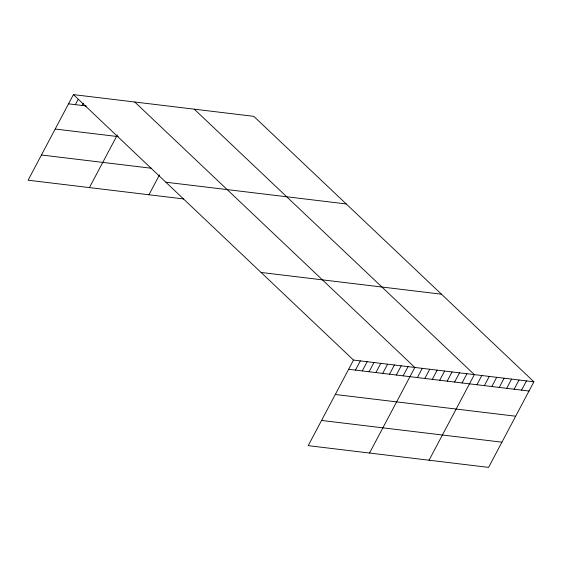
<?xml version="1.0" encoding="UTF-8"?>
<svg xmlns="http://www.w3.org/2000/svg" width="562" height="562" viewBox="0 0 562 562"><rect width="100%" height="100%" fill="white"/><g stroke="black" fill="none" stroke-linecap="round" stroke-linejoin="round"><path stroke-width="0.84" d="M533.9 381.795L353.519 360.066L308.201 445.652L488.582 467.38L533.9 381.795L253.799 116.348L73.418 94.62L28.1 180.205L183.683 198.948M75.35 104.658L78.195 99.277M82.164 105.48L83.387 103.176M89.428 187.589L117.332 134.901M148.958 194.761L159.468 174.908M355.451 370.105L360.333 360.888M362.265 370.927L367.148 361.71M369.079 371.749L373.962 362.532M375.894 372.571L380.776 363.347M382.708 373.393L387.59 364.169M389.522 374.208L394.405 364.991M396.336 375.03L401.219 365.813M403.151 375.852L408.033 366.635M369.529 453.042L414.847 367.457L134.747 102.003M417.404 377.573L422.287 368.349M424.844 378.465L429.726 369.248M432.29 379.364L437.166 370.147M439.73 380.256L444.612 371.039M447.169 381.155L452.052 371.939M454.609 382.055L459.491 372.831M462.048 382.947L466.931 373.73M429.059 460.215L474.37 374.629L194.269 109.176M476.934 384.738L481.817 375.521M484.374 385.637L489.256 376.421M491.813 386.537L496.696 377.313M499.253 387.429L504.135 378.212M506.699 388.328L511.575 379.111M514.139 389.22L519.021 380.003M521.578 390.119L526.461 380.903M68.536 103.837L86.422 105.993M55.188 129.035L118.175 136.622M41.44 155L151.55 168.27M165.846 182.214L346.234 203.943M261.084 272.465L441.465 294.2M348.637 369.283L529.018 391.019M335.289 394.489L515.677 416.217M321.541 420.453L501.929 442.182M73.418 94.62L353.519 360.066"/></g></svg>
